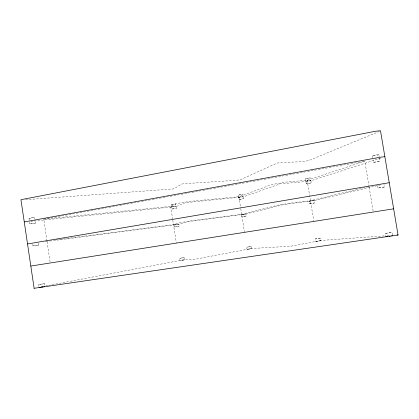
<?xml version="1.0" encoding="UTF-8"?>
<svg xmlns="http://www.w3.org/2000/svg" width="419" height="419" viewBox="0 0 419 419"><rect width="100%" height="100%" fill="white"/><g stroke="black" fill="none" stroke-linecap="round" stroke-linejoin="round"><path stroke-width="0.31" stroke-dasharray="2.1 1.57" d="M305.399 178.719L310.437 177.824L311.259 182.836L309.028 183.391L306.221 183.721L305.399 178.719L310.437 177.824M306.221 183.721L311.259 182.836M309.086 201.256L314.14 200.413L314.549 202.927L312.302 203.372L309.494 203.765L309.086 201.256L314.14 200.413M309.494 203.765L314.549 202.927M171.209 204.561L175.681 203.854L176.378 208.322L174.341 208.777L171.9 209.029L171.209 204.561L175.681 203.854M171.9 209.029L176.378 208.322M29.157 220.038C27.162 217.388 35.322 216.534 34.871 218.681M34.709 217.587L28.916 218.388M35.515 223.07L29.728 223.887L35.515 223.07L35.112 220.331M174.341 224.699L178.819 223.987L179.17 226.229L177.117 226.616L174.686 226.941L174.341 224.699L178.819 223.987M373.387 162.352L380.07 161.153L373.507 162.399L372.952 159.78M174.686 226.941L179.17 226.229M238.385 195.086L242.721 194.4L243.413 198.732L241.182 199.208L239.076 199.418L238.385 195.086L242.721 194.4M32.724 244.272L32.97 245.927L38.758 245.057L38.433 242.852M251.395 248.697L247.042 249.389L246.697 247.21L248.781 246.817L251.044 246.519L251.395 248.697L247.042 249.389M46.986 241.019L43.744 219.127L170.653 206.389C177.598 202.157 186.088 202.262 193.897 201L238.856 196.721L269.548 185.408L274.372 184.109L285.271 182.171L307.122 180.275L364.808 161.147L369.055 186.534M38.758 245.057L32.97 245.927M239.076 199.418L243.413 198.732M392.498 235.106L392.043 232.393L385.291 233.393L385.658 235.551M251.044 246.519L246.697 247.21M385.291 233.393L392.043 232.393M377.273 185.538L377.702 188.121L384.412 186.994L383.961 184.297M384.412 186.994L377.702 188.121M379.583 131.341L308.546 160.639L302.79 161.708L281.458 162.488L277.09 163.091L240.406 179.741L236.74 180.264L185.607 183.611C179.526 182.93 176.2 189.749 170.156 189.179L24.747 199.758M44.451 283.663L38.721 284.648L44.383 283.647L44.692 285.318M241.496 214.596L245.838 213.91L246.183 216.078L243.942 216.492L241.842 216.764L241.496 214.596L245.838 213.91M184.412 259.906L179.924 260.618L179.573 258.366L181.987 257.921L184.061 257.659L184.412 259.906L179.924 260.618M380.813 158.141L311.804 180.51L306.032 181.527L280.442 183.805L243.14 196.883L188.54 202.351C182.815 202.131 178.614 207.033 172.911 206.892L31.21 221.274M320.739 240.721L315.68 241.496L315.25 238.956L318.042 238.453L320.326 238.196L320.739 240.721L315.664 241.475M184.061 257.659L179.573 258.366M320.326 238.196L315.25 238.956M368.421 186.691L310.463 200.68L288.712 203.367L277.781 205.2L241.663 214.319L190.011 220.996L180.573 222.573L173.482 224.568L54.769 240.003M380.641 184.831L315.067 200.429L283.81 204.561L245.885 214.062L191.478 221.127C186.015 221.436 181.128 224.296 175.671 224.636L48.672 241.224M34.389 220.572L34.808 220.473M45.97 285.91L47.892 285.543M48.531 285.423L181.207 260.246C186.518 258.822 192.07 260.283 197.375 258.811L251.39 248.519L290.561 246.236L321.619 240.401L384.679 235.881M43.744 219.127L364.808 161.147M45.43 241.648L48.023 241.313M30.938 221.085L31.65 221.002M246.183 216.078L241.842 216.764M387.276 235.698L389.225 235.557M378.986 154.711A3.394 0.293 -10.4 0 1 373.973 155.878A3.394 0.293 -10.4 0 1 373.984 155.36A3.394 0.293 -10.4 0 1 378.986 154.711L379.31 156.643M379.53 157.932L380.07 161.153M372.308 155.926L372.632 157.853M369.16 187.173L373.308 211.998M307.122 180.275L313.81 221.138M238.856 196.721L240.663 208.034M240.763 208.662L244.476 231.958M170.653 206.389L172.701 219.551M172.796 220.179L176.31 242.784M47.08 241.663L50.228 262.964M29.403 221.688L29.728 223.887M38.658 284.632L38.904 286.292M379.075 158.152A3.394 0.278 -10.3 0 1 378.546 158.309M376.194 158.817A3.394 0.278 -10.3 0 1 375.33 158.958M305.818 181.17L310.851 180.332L305.818 181.17M171.575 206.756L176.032 206.085L171.575 206.756M238.814 197.208L243.067 196.569L238.814 197.208"/><path stroke-width="0.63" d="M33.955 288.314L398.05 235.001L380.494 130.733L375.691 131.22L20.95 199.701L34.107 288.193M392.493 235.698L391.65 235.892M386.266 236.494L385.836 236.635L387.565 236.515M44.409 286.559L44.859 286.423L44.1 286.476M39.533 287.272L39.067 287.403L40.392 287.277M30.854 266.044L393.64 208.819M43.298 286.785L41.827 287.046M41.355 286.91L42.104 286.779M389.267 236.285L390.147 236.154M389.246 182.71L27.612 243.947M384.862 156.68L380.07 157.261L24.375 221.908M397.029 234.996L398.05 235.001"/></g></svg>
